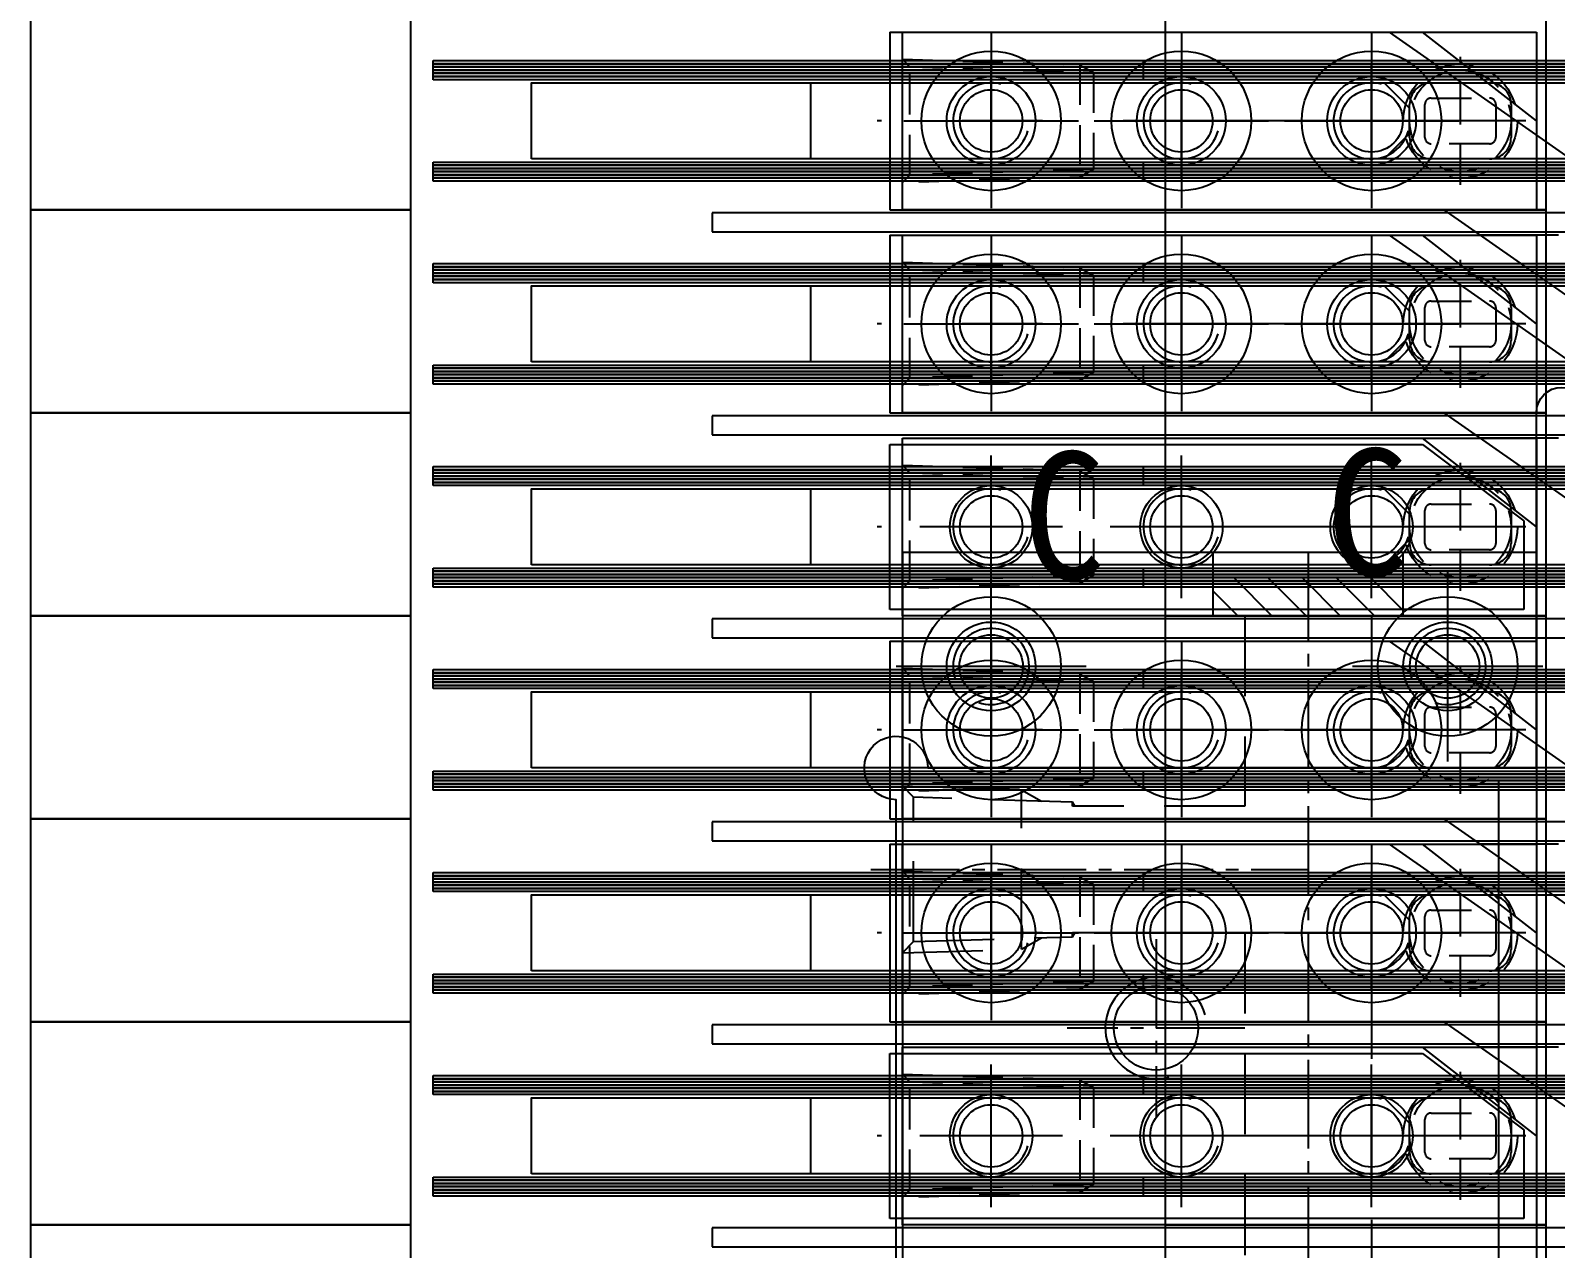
# Model space of a CAD drawing. Header units: millimetres. Extents: x 282 to 14566, y -4134 to 5341.
# Drawn here: x 9222 to 9342.2, y 904.8 to 1000.8 of the extents above; entities that cross this region are included whole.
import ezdxf

# ---------------------------------------------------------------- set-up
doc = ezdxf.new("R2010")
doc.units = ezdxf.units.MM
for name, pattern in [('CENTER', [50.8, 31.75, -6.35, 6.35, -6.35]), ('CENTER1', [10, 7, -1, 1, -1]), ('HIDDEN', [9.525, 6.35, -3.175]), ('HIDDEN2', [4.7625, 3.175, -1.5875])]:
    doc.linetypes.add(name, pattern=pattern)
for name, color, linetype in [('CENTER', 1, 'CENTER'), ('HIDDEN', 2, 'HIDDEN'), ('THIN', 3, 'Continuous')]:
    doc.layers.add(name, color=color, linetype=linetype)
doc.styles.add('HAN', font='')
doc.styles.get('HAN').set_extended_font_data('GulimChe')

# ---------------------------------------------------------------- blocks, each defined once
blk = doc.blocks.new('A$C429828F3')
at = {"color": 250}
for points in [[(-181.75, 256), (-151.75, 256), (-151.75, 272), (-181.75, 272), (-181.75, 256)], [(-62.25, 256), (-92.25, 256), (-92.25, 272), (-62.25, 272), (-62.25, 256)], [(-181.75, 240), (-151.75, 240), (-151.75, 256), (-181.75, 256), (-181.75, 240)], [(-62.25, 240), (-92.25, 240), (-92.25, 256), (-62.25, 256), (-62.25, 240)], [(-181.75, 224), (-151.75, 224), (-151.75, 240), (-181.75, 240), (-181.75, 224)], [(-62.25, 224), (-92.25, 224), (-92.25, 240), (-62.25, 240), (-62.25, 224)], [(-181.75, 208), (-151.75, 208), (-151.75, 224), (-181.75, 224), (-181.75, 208)], [(-62.25, 208), (-92.25, 208), (-92.25, 224), (-62.25, 224), (-62.25, 208)], [(-181.75, 192), (-151.75, 192), (-151.75, 208), (-181.75, 208), (-181.75, 192)], [(-62.25, 192), (-92.25, 192), (-92.25, 208), (-62.25, 208), (-62.25, 192)], [(-181.75, 176), (-151.75, 176), (-151.75, 192), (-181.75, 192), (-181.75, 176)], [(-62.25, 176), (-92.25, 176), (-92.25, 192), (-62.25, 192), (-62.25, 176)], [(-181.75, 160), (-151.75, 160), (-151.75, 176), (-181.75, 176), (-181.75, 160)], [(-62.25, 160), (-92.25, 160), (-92.25, 176), (-62.25, 176), (-62.25, 160)]]:
    blk.add_lwpolyline(points, dxfattribs=at)
blk = doc.blocks.new('A$C45CF31D8')
at = {"color": 250}
for p, q in [((-104, 224), (-104, 238)), ((-104, 238), (-54, 238)), ((-54, 231), (-63, 238)), ((-54, 238), (-54, 224)), ((-141, 235.5, 0), (-141, 235.75, 0)), ((-141, 235.75, 0), (37, 235.75, 0)), ((-141, 235.25, 0), (-141, 235.5, 0)), ((-141, 235.5, 0), (37, 235.5, 0)), ((37, 235.5, 0), (-141, 235.5, 0)), ((37, 235.25, 0), (-141, 235.25, 0)), ((-141, 235, 0), (-141, 235.25, 0)), ((-141, 235.25, 0), (37, 235.25, 0)), ((-141, 234.75, 0), (-141, 235, 0)), ((-141, 235, 0), (37, 235, 0)), ((37, 235, 0), (-141, 235, 0)), ((-141, 234.5, 0), (-141, 234.75, 0)), ((-141, 234.75, 0), (37, 234.75, 0)), ((37, 234.75, 0), (-141, 234.75, 0)), ((-141, 234.25, 0), (-141, 234.5, 0)), ((-141, 234.5, 0), (37, 234.5, 0)), ((37, 234.5, 0), (-141, 234.5, 0)), ((37, 234.25, 0), (-141, 234.25, 0)), ((-111.25, 234), (-111.25, 228)), ((-141, 227.5, 0), (-141, 227.75, 0)), ((-141, 227.75, 0), (37, 227.75, 0)), ((-141, 227.25, 0), (-141, 227.5, 0)), ((-141, 227.5, 0), (37, 227.5, 0)), ((37, 227.5, 0), (-141, 227.5, 0)), ((37, 227.25, 0), (-141, 227.25, 0)), ((-141, 227, 0), (-141, 227.25, 0)), ((-141, 227.25, 0), (37, 227.25, 0)), ((-141, 226.75, 0), (-141, 227, 0)), ((-141, 227, 0), (37, 227, 0)), ((37, 227, 0), (-141, 227, 0)), ((37, 226.75, 0), (-141, 226.75, 0)), ((-141, 226.5, 0), (-141, 226.75, 0)), ((-141, 226.75, 0), (37, 226.75, 0)), ((-141, 226.25, 0), (-141, 226.5, 0)), ((-141, 226.5, 0), (37, 226.5, 0)), ((37, 226.5, 0), (-141, 226.5, 0)), ((37, 226.25, 0), (-141, 226.25, 0)), ((15, 223.75), (-119, 223.75)), ((-119, 223.75), (-119, 222.25)), ((-54, 224), (-104, 224)), ((-119, 222.25), (15, 222.25)), ((-104, 208), (-104, 222)), ((-104, 222), (-54, 222)), ((-54, 215), (-63, 222)), ((-54, 222), (-54, 208)), ((-141, 219.5, 0), (-141, 219.75, 0)), ((-141, 219.75, 0), (37, 219.75, 0)), ((-141, 219.25, 0), (-141, 219.5, 0)), ((-141, 219.5, 0), (37, 219.5, 0)), ((37, 219.5, 0), (-141, 219.5, 0)), ((37, 219.25, 0), (-141, 219.25, 0)), ((-141, 219, 0), (-141, 219.25, 0)), ((-141, 219.25, 0), (37, 219.25, 0)), ((-141, 218.75, 0), (-141, 219, 0)), ((-141, 219, 0), (37, 219, 0)), ((37, 219, 0), (-141, 219, 0)), ((-141, 218.5, 0), (-141, 218.75, 0)), ((-141, 218.75, 0), (37, 218.75, 0)), ((37, 218.75, 0), (-141, 218.75, 0)), ((-141, 218.25, 0), (-141, 218.5, 0)), ((-141, 218.5, 0), (37, 218.5, 0)), ((37, 218.5, 0), (-141, 218.5, 0)), ((37, 218.25, 0), (-141, 218.25, 0)), ((-111.25, 218), (-111.25, 212)), ((-141, 211.5, 0), (-141, 211.75, 0)), ((-141, 211.75, 0), (37, 211.75, 0)), ((-141, 211.25, 0), (-141, 211.5, 0)), ((-141, 211.5, 0), (37, 211.5, 0)), ((37, 211.5, 0), (-141, 211.5, 0)), ((37, 211.25, 0), (-141, 211.25, 0)), ((-141, 211, 0), (-141, 211.25, 0)), ((-141, 211.25, 0), (37, 211.25, 0)), ((-141, 210.75, 0), (-141, 211, 0)), ((-141, 211, 0), (37, 211, 0)), ((37, 211, 0), (-141, 211, 0)), ((37, 210.75, 0), (-141, 210.75, 0)), ((-141, 210.5, 0), (-141, 210.75, 0)), ((-141, 210.75, 0), (37, 210.75, 0)), ((-141, 210.25, 0), (-141, 210.5, 0)), ((-141, 210.5, 0), (37, 210.5, 0)), ((37, 210.5, 0), (-141, 210.5, 0)), ((37, 210.25, 0), (-141, 210.25, 0)), ((15, 207.75), (-119, 207.75)), ((-119, 207.75), (-119, 206.25)), ((-54, 208), (-104, 208)), ((-119, 206.25), (15, 206.25)), ((-104, 192), (-104, 206)), ((-104, 206), (-54, 206)), ((-54, 199), (-63, 206)), ((-54, 206), (-54, 192)), ((-141, 203.5, 0), (-141, 203.75, 0)), ((-141, 203.75, 0), (37, 203.75, 0)), ((-141, 203.25, 0), (-141, 203.5, 0)), ((-141, 203.5, 0), (37, 203.5, 0)), ((37, 203.5, 0), (-141, 203.5, 0)), ((37, 203.25, 0), (-141, 203.25, 0)), ((-141, 203, 0), (-141, 203.25, 0)), ((-141, 203.25, 0), (37, 203.25, 0)), ((-141, 202.75, 0), (-141, 203, 0)), ((-141, 203, 0), (37, 203, 0)), ((37, 203, 0), (-141, 203, 0)), ((-141, 202.5, 0), (-141, 202.75, 0)), ((-141, 202.75, 0), (37, 202.75, 0)), ((37, 202.75, 0), (-141, 202.75, 0)), ((-141, 202.25, 0), (-141, 202.5, 0)), ((-141, 202.5, 0), (37, 202.5, 0)), ((37, 202.5, 0), (-141, 202.5, 0)), ((37, 202.25, 0), (-141, 202.25, 0)), ((-111.25, 202), (-111.25, 196)), ((-141, 195.5, 0), (-141, 195.75, 0)), ((-141, 195.75, 0), (37, 195.75, 0)), ((-141, 195.25, 0), (-141, 195.5, 0)), ((-141, 195.5, 0), (37, 195.5, 0)), ((37, 195.5, 0), (-141, 195.5, 0)), ((37, 195.25, 0), (-141, 195.25, 0)), ((-141, 195, 0), (-141, 195.25, 0)), ((-141, 195.25, 0), (37, 195.25, 0)), ((-141, 194.75, 0), (-141, 195, 0)), ((-141, 195, 0), (37, 195, 0)), ((37, 195, 0), (-141, 195, 0)), ((37, 194.75, 0), (-141, 194.75, 0)), ((-141, 194.5, 0), (-141, 194.75, 0)), ((-141, 194.75, 0), (37, 194.75, 0)), ((-141, 194.25, 0), (-141, 194.5, 0)), ((-141, 194.5, 0), (37, 194.5, 0)), ((37, 194.5, 0), (-141, 194.5, 0)), ((37, 194.25, 0), (-141, 194.25, 0)), ((15, 191.75), (-119, 191.75)), ((-119, 191.75), (-119, 190.25)), ((-54, 192), (-104, 192)), ((-119, 190.25), (15, 190.25)), ((-104, 176), (-104, 190)), ((-104, 190), (-54, 190)), ((-54, 183), (-63, 190)), ((-54, 190), (-54, 176)), ((-141, 187.5, 0), (-141, 187.75, 0)), ((-141, 187.75, 0), (37, 187.75, 0)), ((-141, 187.25, 0), (-141, 187.5, 0)), ((-141, 187.5, 0), (37, 187.5, 0)), ((37, 187.5, 0), (-141, 187.5, 0)), ((37, 187.25, 0), (-141, 187.25, 0)), ((-141, 187, 0), (-141, 187.25, 0)), ((-141, 187.25, 0), (37, 187.25, 0)), ((-141, 186.75, 0), (-141, 187, 0)), ((-141, 187, 0), (37, 187, 0)), ((37, 187, 0), (-141, 187, 0)), ((-141, 186.5, 0), (-141, 186.75, 0)), ((-141, 186.75, 0), (37, 186.75, 0)), ((37, 186.75, 0), (-141, 186.75, 0)), ((-141, 186.25, 0), (-141, 186.5, 0)), ((-141, 186.5, 0), (37, 186.5, 0)), ((37, 186.5, 0), (-141, 186.5, 0)), ((37, 186.25, 0), (-141, 186.25, 0)), ((-111.25, 186), (-111.25, 180)), ((-141, 179.5, 0), (-141, 179.75, 0)), ((-141, 179.75, 0), (37, 179.75, 0)), ((-141, 179.25, 0), (-141, 179.5, 0)), ((-141, 179.5, 0), (37, 179.5, 0)), ((37, 179.5, 0), (-141, 179.5, 0)), ((37, 179.25, 0), (-141, 179.25, 0)), ((-141, 179, 0), (-141, 179.25, 0)), ((-141, 179.25, 0), (37, 179.25, 0)), ((-141, 178.75, 0), (-141, 179, 0)), ((-141, 179, 0), (37, 179, 0)), ((37, 179, 0), (-141, 179, 0)), ((37, 178.75, 0), (-141, 178.75, 0)), ((-141, 178.5, 0), (-141, 178.75, 0)), ((-141, 178.75, 0), (37, 178.75, 0)), ((-141, 178.25, 0), (-141, 178.5, 0)), ((-141, 178.5, 0), (37, 178.5, 0)), ((37, 178.5, 0), (-141, 178.5, 0)), ((37, 178.25, 0), (-141, 178.25, 0)), ((15, 175.75), (-119, 175.75)), ((-119, 175.75), (-119, 174.25)), ((-54, 176), (-104, 176)), ((-119, 174.25), (15, 174.25)), ((-104, 160), (-104, 174)), ((-104, 174), (-54, 174)), ((-54, 167), (-63, 174)), ((-54, 174), (-54, 160)), ((-141, 171.5, 0), (-141, 171.75, 0)), ((-141, 171.75, 0), (37, 171.75, 0)), ((-141, 171.25, 0), (-141, 171.5, 0)), ((-141, 171.5, 0), (37, 171.5, 0)), ((37, 171.5, 0), (-141, 171.5, 0)), ((37, 171.25, 0), (-141, 171.25, 0)), ((-141, 171, 0), (-141, 171.25, 0)), ((-141, 171.25, 0), (37, 171.25, 0)), ((-141, 170.75, 0), (-141, 171, 0)), ((-141, 171, 0), (37, 171, 0)), ((37, 171, 0), (-141, 171, 0)), ((-141, 170.5, 0), (-141, 170.75, 0)), ((-141, 170.75, 0), (37, 170.75, 0)), ((37, 170.75, 0), (-141, 170.75, 0)), ((-141, 170.25, 0), (-141, 170.5, 0)), ((-141, 170.5, 0), (37, 170.5, 0)), ((37, 170.5, 0), (-141, 170.5, 0)), ((37, 170.25, 0), (-141, 170.25, 0)), ((-111.25, 170), (-111.25, 164)), ((-141, 163.5, 0), (-141, 163.75, 0)), ((-141, 163.75, 0), (37, 163.75, 0)), ((-141, 163.25, 0), (-141, 163.5, 0)), ((-141, 163.5, 0), (37, 163.5, 0)), ((37, 163.5, 0), (-141, 163.5, 0)), ((37, 163.25, 0), (-141, 163.25, 0)), ((-141, 163, 0), (-141, 163.25, 0)), ((-141, 163.25, 0), (37, 163.25, 0)), ((-141, 162.75, 0), (-141, 163, 0)), ((-141, 163, 0), (37, 163, 0)), ((37, 163, 0), (-141, 163, 0)), ((37, 162.75, 0), (-141, 162.75, 0)), ((-141, 162.5, 0), (-141, 162.75, 0)), ((-141, 162.75, 0), (37, 162.75, 0)), ((-141, 162.25, 0), (-141, 162.5, 0)), ((-141, 162.5, 0), (37, 162.5, 0)), ((37, 162.5, 0), (-141, 162.5, 0)), ((37, 162.25, 0), (-141, 162.25, 0)), ((-54, 160), (-104, 160)), ((15, 159.75), (-119, 159.75)), ((-119, 159.75), (-119, 158.25)), ((-119, 158.25), (15, 158.25)), ((-104, 144), (-104, 158)), ((-104, 158), (-54, 158)), ((-54, 151), (-63, 158)), ((-54, 158), (-54, 144)), ((-141, 155.5, 0), (-141, 155.75, 0)), ((-141, 155.75, 0), (37, 155.75, 0)), ((-141, 155.25, 0), (-141, 155.5, 0)), ((-141, 155.5, 0), (37, 155.5, 0)), ((37, 155.5, 0), (-141, 155.5, 0)), ((37, 155.25, 0), (-141, 155.25, 0)), ((-141, 155, 0), (-141, 155.25, 0)), ((-141, 155.25, 0), (37, 155.25, 0)), ((-141, 154.75, 0), (-141, 155, 0)), ((-141, 155, 0), (37, 155, 0)), ((37, 155, 0), (-141, 155, 0)), ((-141, 154.5, 0), (-141, 154.75, 0)), ((-141, 154.75, 0), (37, 154.75, 0)), ((37, 154.75, 0), (-141, 154.75, 0)), ((-141, 154.25, 0), (-141, 154.5, 0)), ((-141, 154.5, 0), (37, 154.5, 0)), ((37, 154.5, 0), (-141, 154.5, 0)), ((37, 154.25, 0), (-141, 154.25, 0)), ((-111.25, 154), (-111.25, 148)), ((-141, 147.5, 0), (-141, 147.75, 0)), ((-141, 147.75, 0), (37, 147.75, 0)), ((-141, 147.25, 0), (-141, 147.5, 0)), ((-141, 147.5, 0), (37, 147.5, 0)), ((37, 147.5, 0), (-141, 147.5, 0)), ((37, 147.25, 0), (-141, 147.25, 0)), ((-141, 147, 0), (-141, 147.25, 0)), ((-141, 147.25, 0), (37, 147.25, 0)), ((-141, 146.75, 0), (-141, 147, 0)), ((-141, 147, 0), (37, 147, 0)), ((37, 147, 0), (-141, 147, 0)), ((37, 146.75, 0), (-141, 146.75, 0)), ((-141, 146.5, 0), (-141, 146.75, 0)), ((-141, 146.75, 0), (37, 146.75, 0)), ((-141, 146.25, 0), (-141, 146.5, 0)), ((-141, 146.5, 0), (37, 146.5, 0)), ((37, 146.5, 0), (-141, 146.5, 0)), ((37, 146.25, 0), (-141, 146.25, 0)), ((15, 143.75), (-119, 143.75)), ((-119, 143.75), (-119, 142.25)), ((-54, 144), (-104, 144)), ((-119, 142.25), (15, 142.25))]:
    blk.add_line(p, q, dxfattribs=at)
at = {"color": 250, "linetype": 'HIDDEN2'}
for p, q in [((-103.4, 235.26), (-104, 235.86)), ((-104, 235.86), (-90, 235.43)), ((-85, 235.5), (-85, 235.75)), ((-60, 225.96), (-60, 236.04)), ((-104, 235.28), (-88.94, 234.81)), ((-104, 235), (-60.28, 235)), ((-103.4, 226.74), (-103.4, 235.26)), ((-90, 235.43), (-88.94, 234.81)), ((-90, 235.43), (-90, 226.57)), ((-88.94, 234.81), (-88.94, 227.19)), ((-85, 235.25), (-85, 235.5)), ((-85, 235), (-85, 235.25)), ((-85, 234.75), (-85, 235)), ((-85, 234.5), (-85, 234.75)), ((-85, 234.25), (-85, 234.5)), ((-62.3, 234), (-57.7, 234)), ((-64, 229.7), (-64, 232.3)), ((-62.8, 229.7), (-62.8, 232.3)), ((-62.3, 232.8), (-57.7, 232.8)), ((-57.2, 232.3), (-57.2, 229.7)), ((-56, 232.3), (-56, 229.7)), ((-54.96, 231), (-65.04, 231)), ((-57.7, 229.2), (-62.3, 229.2)), ((-85, 227.5), (-85, 227.75)), ((-85, 227.25), (-85, 227.5)), ((-57.7, 228), (-62.3, 228)), ((-88.94, 227.19), (-104, 226.72)), ((-104, 227), (-60, 227)), ((-104, 226.14), (-103.4, 226.74)), ((-90, 226.57), (-104, 226.14)), ((-88.94, 227.19), (-90, 226.57)), ((-85, 227), (-85, 227.25)), ((-85, 226.75), (-85, 227)), ((-85, 226.5), (-85, 226.75)), ((-85, 226.25), (-85, 226.5)), ((-103.4, 219.26), (-104, 219.86)), ((-104, 219.86), (-90, 219.43)), ((-104, 219.28), (-88.94, 218.81)), ((-104, 219), (-60.28, 219)), ((-103.4, 210.74), (-103.4, 219.26)), ((-90, 219.43), (-88.94, 218.81)), ((-90, 219.43), (-90, 210.57)), ((-85, 219.5), (-85, 219.75)), ((-85, 219.25), (-85, 219.5)), ((-85, 219), (-85, 219.25)), ((-85, 218.75), (-85, 219)), ((-60, 209.96), (-60, 220.04)), ((-88.94, 218.81), (-88.94, 211.19)), ((-85, 218.5), (-85, 218.75)), ((-85, 218.25), (-85, 218.5)), ((-62.3, 218), (-57.7, 218)), ((-62.3, 216.8), (-57.7, 216.8)), ((-64, 213.7), (-64, 216.3)), ((-62.8, 213.7), (-62.8, 216.3)), ((-57.2, 216.3), (-57.2, 213.7)), ((-56, 216.3), (-56, 213.7)), ((-54.96, 215), (-65.04, 215)), ((-57.7, 213.2), (-62.3, 213.2)), ((-85, 211.5), (-85, 211.75)), ((-57.7, 212), (-62.3, 212)), ((-88.94, 211.19), (-104, 210.72)), ((-104, 211), (-60, 211)), ((-104, 210.14), (-103.4, 210.74)), ((-90, 210.57), (-104, 210.14)), ((-88.94, 211.19), (-90, 210.57)), ((-85, 211.25), (-85, 211.5)), ((-85, 211), (-85, 211.25)), ((-85, 210.75), (-85, 211)), ((-85, 210.5), (-85, 210.75)), ((-85, 210.25), (-85, 210.5)), ((-103.4, 203.26), (-104, 203.86)), ((-104, 203.86), (-90, 203.43)), ((-104, 203.28), (-88.94, 202.81)), ((-103.4, 194.74), (-103.4, 203.26)), ((-90, 203.43), (-88.94, 202.81)), ((-90, 203.43), (-90, 194.57)), ((-85, 203.5), (-85, 203.75)), ((-85, 203.25), (-85, 203.5)), ((-85, 203), (-85, 203.25)), ((-60, 193.96), (-60, 204.04)), ((-104, 203), (-60.28, 203)), ((-88.94, 202.81), (-88.94, 195.19)), ((-85, 202.75), (-85, 203)), ((-85, 202.5), (-85, 202.75)), ((-85, 202.25), (-85, 202.5)), ((-62.3, 202), (-57.7, 202)), ((-64, 197.7), (-64, 200.3)), ((-62.8, 197.7), (-62.8, 200.3)), ((-62.3, 200.8), (-57.7, 200.8)), ((-57.2, 200.3), (-57.2, 197.7)), ((-56, 200.3), (-56, 197.7)), ((-54.96, 199), (-65.04, 199)), ((-57.7, 197.2), (-62.3, 197.2)), ((-88.94, 195.19), (-104, 194.72)), ((-104, 195), (-60, 195)), ((-88.94, 195.19), (-90, 194.57)), ((-85, 195.5), (-85, 195.75)), ((-85, 195.25), (-85, 195.5)), ((-85, 195), (-85, 195.25)), ((-85, 194.75), (-85, 195)), ((-57.7, 196), (-62.3, 196)), ((-104, 194.14), (-103.4, 194.74)), ((-90, 194.57), (-104, 194.14)), ((-85, 194.5), (-85, 194.75)), ((-85, 194.25), (-85, 194.5)), ((-103.4, 187.26), (-104, 187.86)), ((-104, 187.86), (-90, 187.43)), ((-85, 187.5), (-85, 187.75)), ((-60, 177.96), (-60, 188.04)), ((-104, 187.28), (-88.94, 186.81)), ((-104, 187), (-60.28, 187)), ((-103.4, 178.74), (-103.4, 187.26)), ((-90, 187.43), (-88.94, 186.81)), ((-90, 187.43), (-90, 178.57)), ((-88.94, 186.81), (-88.94, 179.19)), ((-85, 187.25), (-85, 187.5)), ((-85, 187), (-85, 187.25)), ((-85, 186.75), (-85, 187)), ((-85, 186.5), (-85, 186.75)), ((-85, 186.25), (-85, 186.5)), ((-62.3, 186), (-57.7, 186)), ((-64, 181.7), (-64, 184.3)), ((-62.8, 181.7), (-62.8, 184.3)), ((-62.3, 184.8), (-57.7, 184.8)), ((-57.2, 184.3), (-57.2, 181.7)), ((-56, 184.3), (-56, 181.7)), ((-54.96, 183), (-65.04, 183)), ((-57.7, 181.2), (-62.3, 181.2)), ((-88.94, 179.19), (-104, 178.72)), ((-88.94, 179.19), (-90, 178.57)), ((-85, 179.5), (-85, 179.75)), ((-85, 179.25), (-85, 179.5)), ((-85, 179), (-85, 179.25)), ((-57.7, 180), (-62.3, 180)), ((-104, 179), (-60, 179)), ((-104, 178.14), (-103.4, 178.74)), ((-90, 178.57), (-104, 178.14)), ((-85, 178.75), (-85, 179)), ((-85, 178.5), (-85, 178.75)), ((-85, 178.25), (-85, 178.5)), ((-60, 161.96), (-60, 172.04)), ((-103.4, 171.26), (-104, 171.86)), ((-104, 171.86), (-90, 171.43)), ((-104, 171.28), (-88.94, 170.81)), ((-104, 171), (-60.28, 171)), ((-103.4, 162.74), (-103.4, 171.26)), ((-90, 171.43), (-88.94, 170.81)), ((-90, 171.43), (-90, 162.57)), ((-88.94, 170.81), (-88.94, 163.19)), ((-85, 171.5), (-85, 171.75)), ((-85, 171.25), (-85, 171.5)), ((-85, 171), (-85, 171.25)), ((-85, 170.75), (-85, 171)), ((-85, 170.5), (-85, 170.75)), ((-85, 170.25), (-85, 170.5)), ((-62.3, 170), (-57.7, 170)), ((-62.3, 168.8), (-57.7, 168.8)), ((-64, 165.7), (-64, 168.3)), ((-62.8, 165.7), (-62.8, 168.3)), ((-57.2, 168.3), (-57.2, 165.7)), ((-56, 168.3), (-56, 165.7)), ((-54.96, 167), (-65.04, 167)), ((-57.7, 165.2), (-62.3, 165.2)), ((-85, 163.5), (-85, 163.75)), ((-57.7, 164), (-62.3, 164)), ((-88.94, 163.19), (-104, 162.72)), ((-104, 163), (-60, 163)), ((-104, 162.14), (-103.4, 162.74)), ((-90, 162.57), (-104, 162.14)), ((-88.94, 163.19), (-90, 162.57)), ((-85, 163.25), (-85, 163.5)), ((-85, 163), (-85, 163.25)), ((-85, 162.75), (-85, 163)), ((-85, 162.5), (-85, 162.75)), ((-85, 162.25), (-85, 162.5)), ((-103.4, 155.26), (-104, 155.86)), ((-104, 155.86), (-90, 155.43)), ((-104, 155.28), (-88.94, 154.81)), ((-103.4, 146.74), (-103.4, 155.26)), ((-90, 155.43), (-88.94, 154.81)), ((-90, 155.43), (-90, 146.57)), ((-85, 155.5), (-85, 155.75)), ((-85, 155.25), (-85, 155.5)), ((-85, 155), (-85, 155.25)), ((-60, 145.96), (-60, 156.04)), ((-104, 155), (-60.28, 155)), ((-88.94, 154.81), (-88.94, 147.19)), ((-85, 154.75), (-85, 155)), ((-85, 154.5), (-85, 154.75)), ((-85, 154.25), (-85, 154.5)), ((-62.3, 154), (-57.7, 154)), ((-62.3, 152.8), (-57.7, 152.8)), ((-64, 149.7), (-64, 152.3)), ((-62.8, 149.7), (-62.8, 152.3)), ((-57.2, 152.3), (-57.2, 149.7)), ((-56, 152.3), (-56, 149.7)), ((-54.96, 151), (-65.04, 151)), ((-57.7, 149.2), (-62.3, 149.2)), ((-57.7, 148), (-62.3, 148)), ((-88.94, 147.19), (-104, 146.72)), ((-104, 147), (-60, 147)), ((-104, 146.14), (-103.4, 146.74)), ((-88.94, 147.19), (-90, 146.57)), ((-85, 147.5), (-85, 147.75)), ((-85, 147.25), (-85, 147.5)), ((-85, 147), (-85, 147.25)), ((-85, 146.75), (-85, 147)), ((-85, 146.5), (-85, 146.75)), ((-90, 146.57), (-104, 146.14)), ((-85, 146.25), (-85, 146.5))]:
    blk.add_line(p, q, dxfattribs=at)
at = {"color": 250, "elevation": 0}
for points in [[(-133.25, 228), (-133.25, 234), (29.25, 234), (29.25, 228)], [(-133.25, 212), (-133.25, 218), (29.25, 218), (29.25, 212)], [(-133.25, 196), (-133.25, 202), (29.25, 202), (29.25, 196)], [(-133.25, 180), (-133.25, 186), (29.25, 186), (29.25, 180)], [(-133.25, 164), (-133.25, 170), (29.25, 170), (29.25, 164)], [(-133.25, 148), (-133.25, 154), (29.25, 154), (29.25, 148)]]:
    blk.add_lwpolyline(points, close=True, dxfattribs=at)
at = {"color": 250, "linetype": 'HIDDEN2'}
for points in [[(-66, 228), (-64, 230), (-64, 232), (-66, 234)], [(-66, 212), (-64, 214), (-64, 216), (-66, 218)], [(-66, 196), (-64, 198), (-64, 200), (-66, 202)], [(-66, 180), (-64, 182), (-64, 184), (-66, 186)], [(-66, 164), (-64, 166), (-64, 168), (-66, 170)], [(-66, 148), (-64, 150), (-64, 152), (-66, 154)]]:
    blk.add_lwpolyline(points, dxfattribs=at)
for centre, radius in [((-60, 231), 4.5), ((-60, 231), 4), ((-60, 215), 4.5), ((-60, 215), 4), ((-60, 199), 4.5), ((-60, 199), 4), ((-60, 183), 4.5), ((-60, 183), 4), ((-60, 167), 4.5), ((-60, 167), 4), ((-60, 151), 4.5), ((-60, 151), 4)]:
    blk.add_circle(centre, radius, dxfattribs=at)
at = {"color": 250}
for centre in [(-97, 231), (-82, 231), (-67, 231), (-97, 215), (-82, 215), (-67, 215), (-97, 199), (-82, 199), (-67, 199), (-97, 183), (-82, 183), (-67, 183), (-97, 167), (-82, 167), (-67, 167), (-97, 151), (-82, 151), (-67, 151)]:
    blk.add_circle(centre, 2.46, dxfattribs=at)
at = {"color": 250, "linetype": 'HIDDEN2'}
for centre, radius, start, end in [((-62.3, 232.3), 1.7, 90, 180), ((-57.7, 232.3), 1.7, 360, 90), ((-62.3, 232.3), 0.5, 90, 180), ((-57.7, 232.3), 0.5, 360, 90), ((-62.3, 229.7), 1.7, 180, 270), ((-62.3, 229.7), 0.5, 180, 270), ((-57.7, 229.7), 0.5, 270, 0), ((-57.7, 229.7), 1.7, 270, 0), ((-62.3, 216.3), 1.7, 90, 180), ((-57.7, 216.3), 1.7, 360, 90), ((-62.3, 216.3), 0.5, 90, 180), ((-57.7, 216.3), 0.5, 360, 90), ((-62.3, 213.7), 1.7, 180, 270), ((-62.3, 213.7), 0.5, 180, 270), ((-57.7, 213.7), 0.5, 270, 0), ((-57.7, 213.7), 1.7, 270, 0), ((-62.3, 200.3), 1.7, 90, 180), ((-57.7, 200.3), 1.7, 360, 90), ((-62.3, 200.3), 0.5, 90, 180), ((-57.7, 200.3), 0.5, 360, 90), ((-62.3, 197.7), 1.7, 180, 270), ((-62.3, 197.7), 0.5, 180, 270), ((-57.7, 197.7), 0.5, 270, 0), ((-57.7, 197.7), 1.7, 270, 0), ((-62.3, 184.3), 1.7, 90, 180), ((-57.7, 184.3), 1.7, 360, 90), ((-62.3, 184.3), 0.5, 90, 180), ((-57.7, 184.3), 0.5, 360, 90), ((-62.3, 181.7), 1.7, 180, 270), ((-62.3, 181.7), 0.5, 180, 270), ((-57.7, 181.7), 0.5, 270, 0), ((-57.7, 181.7), 1.7, 270, 0), ((-62.3, 168.3), 1.7, 90, 180), ((-57.7, 168.3), 1.7, 360, 90), ((-62.3, 168.3), 0.5, 90, 180), ((-57.7, 168.3), 0.5, 360, 90), ((-62.3, 165.7), 1.7, 180, 270), ((-62.3, 165.7), 0.5, 180, 270), ((-57.7, 165.7), 0.5, 270, 0), ((-57.7, 165.7), 1.7, 270, 0), ((-62.3, 152.3), 1.7, 90, 180), ((-57.7, 152.3), 1.7, 360, 90), ((-62.3, 152.3), 0.5, 90, 180), ((-57.7, 152.3), 0.5, 360, 90), ((-62.3, 149.7), 1.7, 180, 270), ((-62.3, 149.7), 0.5, 180, 270), ((-57.7, 149.7), 0.5, 270, 0), ((-57.7, 149.7), 1.7, 270, 0)]:
    blk.add_arc(centre, radius, start, end, dxfattribs=at)
at = {"layer": 'CENTER', "color": 250}
for p, q in [((-97, 226.52), (-97, 235.48)), ((-82, 226.52), (-82, 235.48)), ((-67, 226.52), (-67, 235.48)), ((-54.85, 231), (-106, 231)), ((-97, 210.52), (-97, 219.48)), ((-82, 210.52), (-82, 219.48)), ((-67, 210.52), (-67, 219.48)), ((-54.85, 215), (-106, 215)), ((-97, 194.52), (-97, 203.48)), ((-82, 194.52), (-82, 203.48)), ((-67, 194.52), (-67, 203.48)), ((-54.85, 199), (-106, 199)), ((-97, 178.52), (-97, 187.48)), ((-82, 178.52), (-82, 187.48)), ((-67, 178.52), (-67, 187.48)), ((-54.85, 183), (-106, 183)), ((-97, 162.52), (-97, 171.48)), ((-82, 162.52), (-82, 171.48)), ((-67, 162.52), (-67, 171.48)), ((-54.85, 167), (-106, 167)), ((-97, 146.52), (-97, 155.48)), ((-82, 146.52), (-82, 155.48)), ((-67, 146.52), (-67, 155.48)), ((-54.85, 151), (-106, 151))]:
    blk.add_line(p, q, dxfattribs=at)
at = {"layer": 'THIN', "color": 250}
for centre in [(-97, 231), (-82, 231), (-67, 231), (-97, 215), (-82, 215), (-67, 215), (-97, 199), (-82, 199), (-67, 199), (-97, 183), (-82, 183), (-67, 183), (-97, 167), (-82, 167), (-67, 167), (-97, 151), (-82, 151), (-67, 151)]:
    blk.add_arc(centre, 3, 75, 345, dxfattribs=at)
blk = doc.blocks.new('A$C6A33477B')
at = {"color": 6}
for p, q in [((-8, 7), (31.42, 7)), ((-8, 7), (-8, -7)), ((54.27, -9), (31.42, 7)), ((-8, -7), (35.73, -7)), ((58.58, -23), (35.73, -7)), ((54.27, -9), (98, -9)), ((98, -9), (98, -23)), ((58.58, -23), (98, -23))]:
    blk.add_line(p, q, dxfattribs=at)
at = {"color": 1, "linetype": 'CENTER', "ltscale": 2}
for p, q in [((0, 6.88), (0, -6.88)), ((15, 6.88), (15, -6.88)), ((30, 6.88), (30, -6.88)), ((-6.88, 0), (6.88, 0)), ((8.12, 0), (21.88, 0)), ((23.12, 0), (36.88, 0)), ((60, -9.12), (60, -22.88)), ((75, -9.12), (75, -22.88)), ((90, -9.12), (90, -22.88)), ((53.12, -16), (66.88, -16)), ((68.12, -16), (81.88, -16)), ((83.12, -16), (96.88, -16))]:
    blk.add_line(p, q, dxfattribs=at)
at = {"color": 2, "linetype": 'HIDDEN'}
for p, q in [((35.73, -7), (51.42, -7)), ((54.27, -9), (38.58, -9))]:
    blk.add_line(p, q, dxfattribs=at)
at = {"color": 6}
for centre, radius in [((0, 0), 5.5), ((15, 0), 5.5), ((30, 0), 5.5), ((0, 0), 3.5), ((15, 0), 3.5), ((30, 0), 3.5), ((60, -16), 5.5), ((75, -16), 5.5), ((90, -16), 5.5), ((60, -16), 3.5), ((75, -16), 3.5), ((90, -16), 3.5)]:
    blk.add_circle(centre, radius, dxfattribs=at)
blk = doc.blocks.new('A$C406C0A8B')
at = {"color": 1}
for p, q in [((-12, 6.5), (38, 6.5)), ((-12, -0.48), (-12, 6.5)), ((38, 6.5), (38, -6.5)), ((-4.02, -6.5), (-12, -0.48)), ((38, -6.5), (-4.02, -6.5))]:
    blk.add_line(p, q, dxfattribs=at)
at = {"color": 1, "linetype": 'CENTER', "ltscale": 3}
for p, q in [((0, 5.62), (0, -5.62)), ((15, 5.62), (15, -5.62)), ((30, 5.62), (30, -5.62)), ((-5.62, 0), (5.62, 0)), ((9.38, 0), (20.62, 0)), ((24.38, 0), (35.62, 0))]:
    blk.add_line(p, q, dxfattribs=at)
at = {"color": 1}
for centre in [(0, 0), (15, 0), (30, 0)]:
    blk.add_circle(centre, 3.25, dxfattribs=at)
blk = doc.blocks.new('A$C03084892')
for name, p in [('A$C429828F3', (21, 5)), ('A$C45CF31D8', (12, 37, 0)), ('A$C6A33477B', (-85, 268, 0)), ('A$C6A33477B', (-85, 252, 0)), ('A$C6A33477B', (-85, 220, 0)), ('A$C6A33477B', (-85, 204, 0))]:
    blk.add_blockref(name, p)
at = {"rotation": 180}
for p in [(-55, 236, 0), (-55, 188, 0)]:
    blk.add_blockref('A$C406C0A8B', p, dxfattribs=at)
blk = doc.blocks.new('A$C1D2B0D02')
at = {"color": 1, "linetype": 'CENTER'}
for p, q in [((-45, 232.5), (-45, 247.5)), ((-9, 232.5), (-9, 247.5)), ((-37.5, 240), (-52.5, 240)), ((-1.5, 240), (-16.5, 240))]:
    blk.add_line(p, q, dxfattribs=at)
at = {"color": 150}
blk.add_lwpolyline([(2, 260), (2, 232), (50, 232, -2.414214), (52.5, 229.5), (52.5, 68.5, -2.414214), (50, 66), (2, 66), (2, 38, -1), (-2, 38), (-2, 66), (-50, 66, -2.414214), (-52.5, 68.5), (-52.5, 229.5, -2.414214), (-50, 232), (-2, 232), (-2, 260, -1)], format="xyb", close=True, dxfattribs=at)
for centre, radius in [((-45, 240), 5.5), ((-9, 240), 5.5), ((-45, 240), 3.5), ((-9, 240), 3.5)]:
    blk.add_circle(centre, radius, dxfattribs=at)
at = {"color": 6, "style": 'HAN'}
for p in [(-42.5, 246.92), (-18.59, 247.15)]:
    blk.add_text('C', height=10, dxfattribs=at).set_placement(p)
blk = doc.blocks.new('A$C006C150E')
at = {"layer": 'HIDDEN'}
h = blk.add_hatch(dxfattribs=at)
h.set_pattern_fill('ANSI31', color=256, scale=0.6, style=0)
h.set_pattern_definition([(135, (133908.9958, 51617.907), (1.347038418, 1.347038418), [])])
h.paths.add_polyline_path([(-3.5, 4), (-3.5, 7), (-18.5, 7), (-18.5, 4)])
at = {"color": 1}
for p, q in [((-43, 9), (-43, -191)), ((-43, 9), (7, 9)), ((7, 9), (7, -191)), ((-43, -9), (7, -9)), ((4, -9), (4, -173))]:
    blk.add_line(p, q, dxfattribs=at)
at = {"color": 1, "linetype": 'CENTER1'}
for p, q in [((-36, -3.78), (-36, 3.78)), ((0, -3.78), (0, 3.78)), ((3.78, 0), (-3.78, 0)), ((-45.5, -16), (-11, -16)), ((-23, -21.5), (-23, -35.5)), ((-16, -28.5), (-30, -28.5))]:
    blk.add_line(p, q, dxfattribs=at)
blk.add_lwpolyline([(-11, 9), (-11, -191)], dxfattribs=at)
at = {"color": 1}
for centre in [(-36, 0), (0, 0)]:
    blk.add_circle(centre, 2.5, dxfattribs=at)
at = {"ltscale": 10}
blk.add_circle((-23, -28.5), 3.32, dxfattribs=at)
for centre in [(-36, 0), (0, 0)]:
    blk.add_arc(centre, 3, 250.9559, 198.1465)
at = {"layer": 'CENTER', "ltscale": 10}
blk.add_line((-32.22, 0), (-39.78, 0), dxfattribs=at)
at = {"layer": 'HIDDEN'}
for p, q in [((-18.5, 4), (-18.5, 9)), ((-3.5, 4), (-3.5, 9)), ((-18.5, 7), (-3.5, 7)), ((-18.5, 4), (-3.5, 4)), ((-16, 4), (-16, -11)), ((-6, 4), (-6, -186)), ((-43, -9.42), (-43, -22.58)), ((-42.12, -21.69), (-42.12, -10.31)), ((-33.6, -22.28), (-33.6, -9.72)), ((-29.59, -11), (-29.59, -10.7)), ((-28, -11), (-29.59, -11)), ((-16, -11), (-28, -11)), ((-29.59, -21.3), (-29.59, -21)), ((-28, -21), (-29.59, -21)), ((-16, -21), (-28, -21)), ((-16, -21), (-16, -161))]:
    blk.add_line(p, q, dxfattribs=at)
for points in [[(-43, -9.42), (-33.6, -9.72), (-32.03, -10.62)], [(-29.41, -11), (-29.59, -10.7), (-42.12, -10.31), (-43, -9.42)], [(-43, -22.58), (-42.12, -21.69), (-29.59, -21.3), (-29.41, -21)], [(-43, -22.58), (-33.6, -22.28), (-32.03, -21.38)]]:
    blk.add_lwpolyline(points, dxfattribs=at)
at = {"layer": 'THIN', "ltscale": 10}
blk.add_arc((-23, -28.5), 4, 15, 285, dxfattribs=at)

msp = doc.modelspace()

# ---------------------------------------------------------------- block references
for name, p in [('A$C1D2B0D02', (9342.748, 710.631)), ('A$C03084892', (9382.748, 725.631)), ('A$C006C150E', (9333.748, 950.631))]:
    msp.add_blockref(name, p)

doc.saveas('drawing.dxf')
